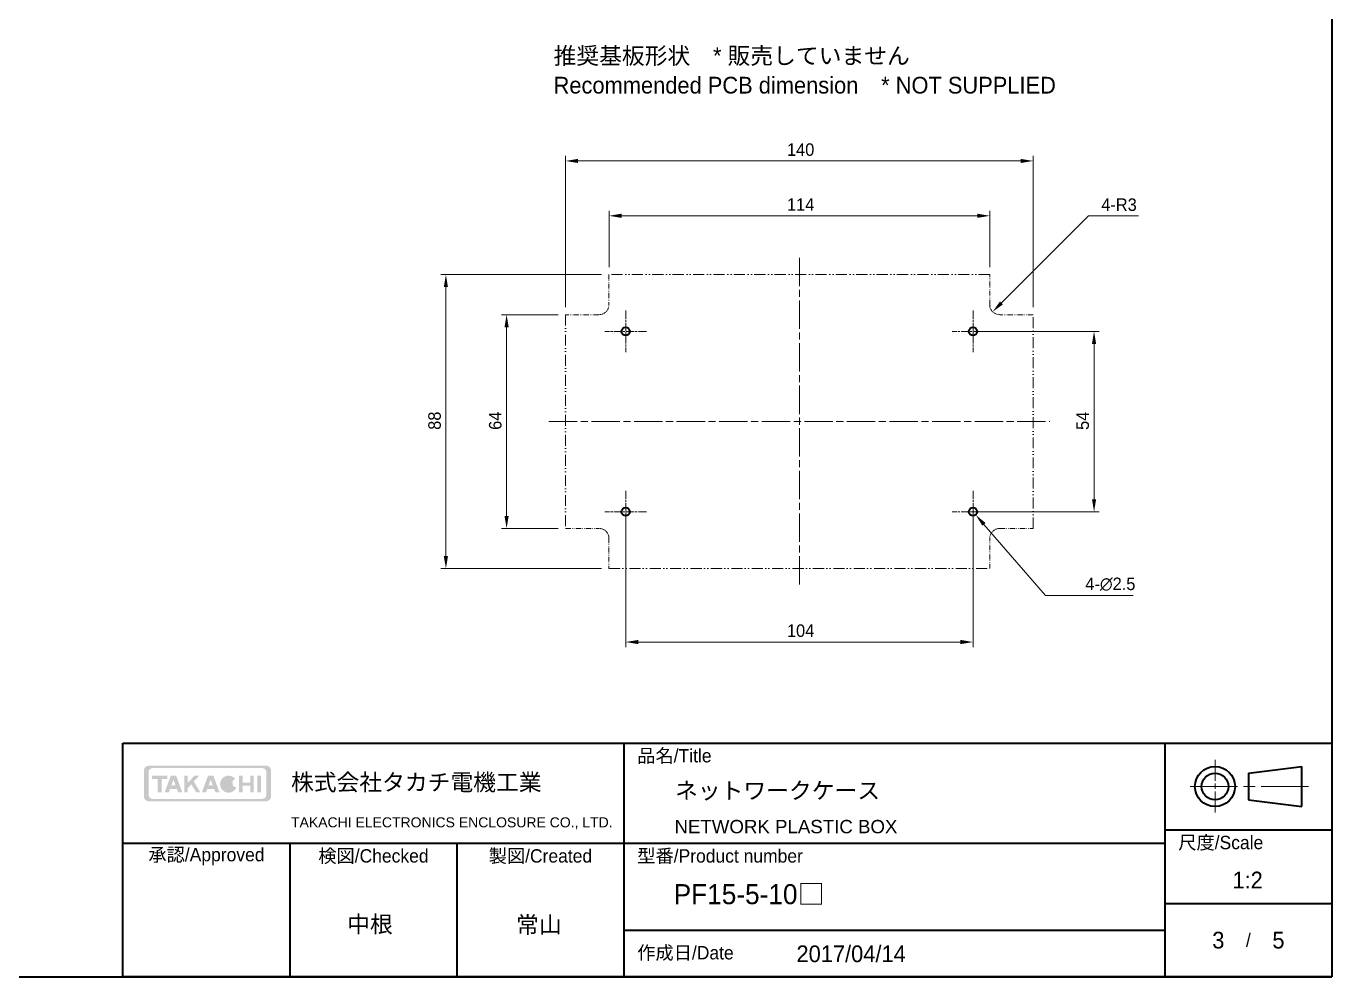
# Model space of a CAD drawing. Header units: millimetres. Extents: x 22 to 3190, y 12 to 574.
# Drawn here: x 1605.8 to 1996.8, y 12 to 296.7 of the extents above; entities that cross this region are included whole.
import ezdxf
from ezdxf.enums import TextEntityAlignment as Align

# ---------------------------------------------------------------- set-up
doc = ezdxf.new("R2010")
doc.units = ezdxf.units.MM
doc.header["$LTSCALE"] = 1.5
doc.linetypes.add('CHAIN', pattern=[0.3543, 0.2362, -0.0295, 0.0591, -0.0295])
doc.linetypes.add('DASH_DOUBLE_DOT', pattern=[0.4398, 0.24, -0.06, 0.0098, -0.06, 0.01, -0.06])
doc.layers.get('Defpoints').update_dxf_attribs({"lineweight": 25})
for name, color, linetype, lineweight in [('Border (ISO)', 7, 'Continuous', 35), ('Dimension (ISO)', 7, 'Continuous', 18), ('Symbol (ISO)', 7, 'Continuous', 18), ('Title (ISO)', 7, 'Continuous', 35), ('Visible (ISO)', 7, 'Continuous', 35)]:
    doc.layers.add(name, color=color, linetype=linetype, lineweight=lineweight)
for name, color, linetype, lineweight, true_color in [('Center Mark (ISO)', 7, 'Continuous', 18, 0x80ffff), ('Centerline (ISO)', 7, 'Continuous', 18, 0x80ffff), ('Hatch (ISO)', 1, 'Continuous', 18, 0xff0000)]:
    doc.layers.add(name, color=color, linetype=linetype, lineweight=lineweight, true_color=true_color)
doc.styles.add('Note Text (TK)', font='')
doc.styles.add('文字スタイル40', font='')
doc.styles.add('文字スタイル67', font='arial.ttf')
doc.styles.get('Note Text (TK)').set_extended_font_data('MS PGothic')
doc.styles.get('文字スタイル40').set_extended_font_data('MS PGothic')
doc.dimstyles.new('Default - Method 1b (TK)', dxfattribs={"dimscale": 1.5, "dimtxt": 2.5, "dimasz": 2.5, "dimexe": 1, "dimexo": 1.5, "dimgap": 1, "dimtad": 1, "dimtoh": 1, "dimrnd": 1e-08, "dimdsep": 46, "dimtxsty": 'Note Text (TK)', "dimcen": 0.09, "dimdle": 5, "dimclrd": 100, "dimclre": 100, "dimclrt": 7, "dimadec": 1, "dimazin": 1, "dimtfac": 1, "dimtmove": 0, "dimatfit": 3, "dimfxl": 1, "dimtolj": 1, "dimlwd": -1, "dimlwe": -1, "dimarcsym": 0})

# ---------------------------------------------------------------- blocks, each defined once
blk = doc.blocks.new('図面枠 tk図枠')
at = {"layer": 'Border (ISO)'}
for p in [(405.5, 289), (14.5, 8)]:
    blk.add_line(p, (405.5, 8), dxfattribs=at)
blk = doc.blocks.new('表題欄 tk表題欄')
at = {"layer": 'Hatch (ISO)'}
h = blk.add_hatch(color=256, dxfattribs=at)
edge = h.paths.add_edge_path(flags=0)
edge.add_arc((95.58, 236.3), 0.596, 270, 360)
edge.add_line((96.17, 236.3), (96.17, 239.71))
edge.add_arc((95.58, 239.71), 0.596, 0, 90)
edge.add_line((95.58, 240.31), (79.14, 240.31))
edge.add_arc((79.14, 239.71), 0.596, 90, 180)
edge.add_line((78.54, 239.71), (78.54, 236.3))
edge.add_arc((79.14, 236.3), 0.596, 180, 270)
edge.add_line((79.14, 235.7), (95.58, 235.7))
edge = h.paths.add_edge_path()
edge.add_line((77.84, 239.96), (77.84, 236.05))
edge.add_arc((78.54, 236.05), 0.702, 180, 270)
edge.add_line((78.54, 235.35), (96.17, 235.35))
edge.add_arc((96.17, 236.05), 0.702, 270, 360)
edge.add_line((96.87, 236.05), (96.87, 239.96))
edge.add_arc((96.17, 239.96), 0.702, 0, 90)
edge.add_line((96.17, 240.66), (78.54, 240.66))
edge.add_arc((78.54, 239.96), 0.702, 90, 180)
for points in [[(79.07, 239.15), (79.07, 238.66), (79.92, 238.66), (79.92, 236.66), (80.51, 236.66), (80.51, 238.66), (81.36, 238.66), (81.36, 239.15)], [(85.68, 236.66), (84.94, 237.89), (84.42, 237.32), (84.42, 236.66), (83.9, 236.66), (83.9, 239.15), (84.42, 239.15), (84.42, 238.1), (85.39, 239.15), (86.11, 239.15), (85.32, 238.3), (86.3, 236.66)], [(92.09, 239.15), (92.09, 236.66), (92.61, 236.66), (92.61, 237.66), (93.77, 237.66), (93.77, 236.66), (94.29, 236.66), (94.29, 239.15), (93.77, 239.15), (93.77, 238.15), (92.61, 238.15), (92.61, 239.15)], [(94.84, 239.15), (94.84, 236.66), (95.36, 236.66), (95.36, 239.15)]]:
    blk.add_hatch(color=256, dxfattribs=at).paths.add_polyline_path(points)
h = blk.add_hatch(color=256, dxfattribs=at)
h.paths.add_polyline_path([(82.59, 237.71), (81.95, 237.71), (82.27, 238.58)], flags=0)
h.paths.add_polyline_path([(82.78, 237.2), (81.76, 237.2), (81.57, 236.66), (80.95, 236.66), (81.86, 239.15), (82.68, 239.15), (83.59, 236.66), (82.98, 236.66)])
h = blk.add_hatch(color=256, dxfattribs=at)
h.paths.add_polyline_path([(87.53, 237.71), (88.16, 237.71), (87.85, 238.58)], flags=0)
h.paths.add_polyline_path([(87.14, 236.66), (87.34, 237.2), (88.35, 237.2), (88.55, 236.66), (89.17, 236.66), (88.25, 239.15), (87.44, 239.15), (86.52, 236.66)])
h = blk.add_hatch(color=256, dxfattribs=at)
edge = h.paths.add_edge_path()
edge.add_arc((90.52, 237.9), 1.27, 38.5505, 336.582)
edge.add_line((91.69, 237.4), (91.17, 237.62))
edge.add_ellipse((90.52, 237.9), major_axis=(0, -0.8), ratio=0.867347, start_angle=124.651, end_angle=429.4109, ccw=False)
edge.add_line((91.09, 238.36), (91.52, 238.7))
at = {"layer": 'Title (ISO)'}
for p, q in [((74.71, 244.05), (255.71, 244.05)), ((74.71, 209.05), (74.71, 244.05)), ((149.71, 244.05), (149.71, 209.05)), ((230.71, 244.05), (230.71, 209.05)), ((255.71, 244.05), (255.71, 209.05)), ((243.21, 239.55), (251.21, 240.55)), ((251.21, 234.55), (251.21, 240.55)), ((243.21, 239.55), (243.21, 235.55)), ((243.21, 235.55), (251.21, 234.55)), ((230.71, 231.05), (255.71, 231.05)), ((74.71, 229.05), (230.71, 229.05)), ((99.71, 229.05), (99.71, 209.05)), ((124.71, 229.05), (124.71, 209.05)), ((230.71, 220.05), (255.71, 220.05)), ((149.71, 216.05), (230.71, 216.05)), ((255.71, 209.05), (74.71, 209.05))]:
    blk.add_line(p, q, dxfattribs=at)
at = {"layer": 'Title (ISO)', "color": 4, "linetype": 'CHAIN', "lineweight": 18, "ltscale": 8.88956, "true_color": 0x00ffff}
blk.add_line((238.21, 241.55), (238.21, 233.55), dxfattribs=at)
at = {"layer": 'Title (ISO)', "color": 4, "linetype": 'CHAIN', "lineweight": 18, "ltscale": 20.001633, "true_color": 0x00ffff}
blk.add_line((252.21, 237.55), (234.21, 237.55), dxfattribs=at)
at = {"layer": 'Title (ISO)'}
for radius in [3, 2]:
    blk.add_circle((238.21, 237.55), radius, dxfattribs=at)
at = {"layer": 'Title (ISO)', "color": 1, "true_color": 0xff0000, "char_height": 2, "line_spacing_factor": 1.5, "style": 'Note Text (TK)'}
for s, insert, attachment_point in [('\\fＭＳ Ｐゴシック|b0|i0;\\H2.0000;品名/Title', (151.71, 242.05), 4), ('\\fＭＳ Ｐゴシック|b0|i0;\\H2.0000;尺度/Scale', (232.71, 229.05), 4), ('\\fＭＳ Ｐゴシック|b0|i0;\\H2.0000;承認/Approved', (87.21, 227.05), 5), ('\\fＭＳ Ｐゴシック|b0|i0;\\H2.0000;検図/Checked', (112.21, 227.05), 5), ('\\fＭＳ Ｐゴシック|b0|i0;\\H2.0000;製図/Created', (137.21, 227.05), 5), ('\\fＭＳ Ｐゴシック|b0|i0;\\H2.0000;型番/Product number', (151.71, 227.05), 4), ('\\fＭＳ Ｐゴシック|b0|i0;\\H2.0000;作成日/Date', (151.71, 212.55), 4)]:
    blk.add_mtext(s, dxfattribs=dict(at, insert=insert, attachment_point=attachment_point))
at = {"layer": 'Title (ISO)', "color": 7, "line_spacing_factor": 1.5, "style": 'Note Text (TK)'}
for s, insert, char_height, attachment_point in [('株式会社タカチ電機工業', (99.87, 238.05), 2.5, 4), ('\\fArial|b0|i0;\\H1.4986;TAKACHI ELECTRONICS ENCLOSURE CO., LTD.', (99.87, 232.05), 1.4986, 4), ('\\fＭＳ Ｐゴシック|b0|i0;\\H2.0000;/', (243.21, 214.55), 2, 5)]:
    blk.add_mtext(s, dxfattribs=dict(at, insert=insert, char_height=char_height, attachment_point=attachment_point))
at = {"layer": 'Title (ISO)', "color": 7}
for tag, p, height, style in [('<品名>_001', (157.37, 235.7), 2.5, 'Note Text (TK)'), ('<Title>_001', (157.28, 230.55), 2, '文字スタイル67'), ('<尺度>_001', (239.54, 222.3), 2.5, 'Note Text (TK)'), ('<型番>_001', (157.16, 219.93), 3, '文字スタイル40'), ('<検図>_001', (108.29, 215.69), 2.5, 'Note Text (TK)'), ('<製図>_001', (133.57, 215.62), 2.5, 'Note Text (TK)'), ('<ページ_No.>_001', (238.1, 213.3), 2.5, 'Note Text (TK)'), ('<総ページ数>_001', (246.8, 213.3), 2.5, 'Note Text (TK)'), ('作成日_001', (175.55, 211.26), 2.5, 'Note Text (TK)')]:
    blk.add_attdef(tag, p, '', height=height, dxfattribs=dict(at, style=style))
at = {"layer": 'Title (ISO)', "color": 7, "style": 'Note Text (TK)'}
blk.add_attdef('<承認>', text='', height=2.5, dxfattribs=at).set_placement((87.21, 217.05), align=Align.MIDDLE_CENTER)
blk = doc.blocks.new('*D54')
at = {"layer": 'Defpoints', "color": 0, "transparency": 16777216}
for p in [(1894.29, 239.86), (1780.29, 222.26), (1894.29, 222.26)]:
    blk.add_point(p, dxfattribs=at)
at = {"layer": 'Dimension (ISO)', "color": 100, "transparency": 16777216}
for p, q in [((1780.29, 224.51), (1780.29, 241.36)), ((1784.04, 239.86), (1890.54, 239.86)), ((1894.29, 224.51), (1894.29, 241.36))]:
    blk.add_line(p, q, dxfattribs=at)
for points in [[(1784.04, 240.49), (1784.04, 239.24), (1780.29, 239.86)], [(1890.54, 240.49), (1890.54, 239.24), (1894.29, 239.86)]]:
    blk.add_solid(points, dxfattribs=at)
at = {"layer": 'Dimension (ISO)', "color": 7, "transparency": 16777216, "insert": (1833.57, 243.24), "char_height": 3.75, "attachment_point": 4, "style": 'Note Text (TK)'}
blk.add_mtext('\\A1;114', dxfattribs=at)
blk = doc.blocks.new('*D55')
at = {"layer": 'Defpoints', "color": 0, "transparency": 16777216}
for p in [(1907.29, 256.29), (1767.29, 210.26), (1907.29, 210.26)]:
    blk.add_point(p, dxfattribs=at)
at = {"layer": 'Dimension (ISO)', "color": 100, "transparency": 16777216}
for p, q in [((1767.29, 212.51), (1767.29, 257.79)), ((1771.04, 256.29), (1903.54, 256.29)), ((1907.29, 212.51), (1907.29, 257.79))]:
    blk.add_line(p, q, dxfattribs=at)
for points in [[(1771.04, 256.91), (1771.04, 255.66), (1767.29, 256.29)], [(1903.54, 256.91), (1903.54, 255.66), (1907.29, 256.29)]]:
    blk.add_solid(points, dxfattribs=at)
at = {"layer": 'Dimension (ISO)', "color": 7, "transparency": 16777216, "insert": (1833.58, 259.66), "char_height": 3.75, "attachment_point": 4, "style": 'Note Text (TK)'}
blk.add_mtext('\\A1;140', dxfattribs=at)
blk = doc.blocks.new('*D56')
at = {"layer": 'Defpoints', "color": 0, "transparency": 16777216}
for p in [(1749.63, 210.26), (1767.29, 210.26), (1767.29, 146.26)]:
    blk.add_point(p, dxfattribs=at)
at = {"layer": 'Dimension (ISO)', "color": 100, "transparency": 16777216}
for p, q in [((1765.04, 210.26), (1748.13, 210.26)), ((1749.63, 150.01), (1749.63, 206.51)), ((1765.04, 146.26), (1748.13, 146.26))]:
    blk.add_line(p, q, dxfattribs=at)
for points in [[(1749, 206.51), (1750.25, 206.51), (1749.63, 210.26)], [(1749, 150.01), (1750.25, 150.01), (1749.63, 146.26)]]:
    blk.add_solid(points, dxfattribs=at)
at = {"layer": 'Dimension (ISO)', "color": 7, "transparency": 16777216, "insert": (1746.25, 175.77), "char_height": 3.75, "attachment_point": 4, "rotation": 90, "style": 'Note Text (TK)'}
blk.add_mtext('\\A1;64', dxfattribs=at)
blk = doc.blocks.new('*D57')
at = {"layer": 'Defpoints', "color": 0, "transparency": 16777216}
for p in [(1731.45, 222.26), (1780.29, 222.26), (1780.29, 134.26)]:
    blk.add_point(p, dxfattribs=at)
at = {"layer": 'Dimension (ISO)', "color": 100, "transparency": 16777216}
for p, q in [((1778.04, 222.26), (1729.95, 222.26)), ((1731.45, 138.01), (1731.45, 218.51)), ((1778.04, 134.26), (1729.95, 134.26))]:
    blk.add_line(p, q, dxfattribs=at)
for points in [[(1730.82, 218.51), (1732.07, 218.51), (1731.45, 222.26)], [(1730.82, 138.01), (1732.07, 138.01), (1731.45, 134.26)]]:
    blk.add_solid(points, dxfattribs=at)
at = {"layer": 'Dimension (ISO)', "color": 7, "transparency": 16777216, "insert": (1728.07, 175.79), "char_height": 3.75, "attachment_point": 4, "rotation": 90, "style": 'Note Text (TK)'}
blk.add_mtext('\\A1;88', dxfattribs=at)
blk = doc.blocks.new('*D58')
at = {"layer": 'Defpoints', "color": 0, "transparency": 16777216}
for p in [(1785.29, 151.26), (1889.29, 151.26), (1889.29, 112.25)]:
    blk.add_point(p, dxfattribs=at)
at = {"layer": 'Dimension (ISO)', "color": 100, "transparency": 16777216}
for p, q in [((1785.29, 149.01), (1785.29, 110.75)), ((1889.29, 149.01), (1889.29, 110.75)), ((1789.04, 112.25), (1885.54, 112.25))]:
    blk.add_line(p, q, dxfattribs=at)
for points in [[(1789.04, 112.88), (1789.04, 111.63), (1785.29, 112.25)], [(1885.54, 112.88), (1885.54, 111.63), (1889.29, 112.25)]]:
    blk.add_solid(points, dxfattribs=at)
at = {"layer": 'Dimension (ISO)', "color": 7, "transparency": 16777216, "insert": (1833.57, 115.63), "char_height": 3.75, "attachment_point": 4, "style": 'Note Text (TK)'}
blk.add_mtext('\\A1;104', dxfattribs=at)
blk = doc.blocks.new('*D59')
at = {"layer": 'Defpoints', "color": 0, "transparency": 16777216}
for p in [(1889.29, 205.26), (1889.29, 151.26), (1925.54, 151.26)]:
    blk.add_point(p, dxfattribs=at)
at = {"layer": 'Dimension (ISO)', "color": 100, "transparency": 16777216}
for p, q in [((1891.54, 205.26), (1927.04, 205.26)), ((1925.54, 201.51), (1925.54, 155.01)), ((1891.54, 151.26), (1927.04, 151.26))]:
    blk.add_line(p, q, dxfattribs=at)
for points in [[(1924.91, 201.51), (1926.16, 201.51), (1925.54, 205.26)], [(1924.91, 155.01), (1926.16, 155.01), (1925.54, 151.26)]]:
    blk.add_solid(points, dxfattribs=at)
at = {"layer": 'Dimension (ISO)', "color": 7, "transparency": 16777216, "insert": (1922.16, 175.75), "char_height": 3.75, "attachment_point": 4, "rotation": 90, "style": 'Note Text (TK)'}
blk.add_mtext('\\A1;54', dxfattribs=at)
blk = doc.blocks.new('*D60')
at = {"layer": 'Defpoints', "color": 0, "transparency": 16777216}
for p in [(1897.29, 213.26), (1895.17, 211.14)]:
    blk.add_point(p, dxfattribs=at)
at = {"layer": 'Dimension (ISO)', "color": 100, "transparency": 16777216}
for p, q in [((1923.84, 239.81), (1897.82, 213.79)), ((1938.82, 239.81), (1923.84, 239.81))]:
    blk.add_line(p, q, dxfattribs=at)
blk.add_solid([(1897.38, 214.23), (1898.26, 213.35), (1895.17, 211.14)], dxfattribs=at)
at = {"layer": 'Dimension (ISO)', "color": 7, "transparency": 16777216, "insert": (1927.69, 243.18), "char_height": 3.75, "attachment_point": 4, "style": 'Note Text (TK)'}
blk.add_mtext('\\A1;4-R3', dxfattribs=at)
blk = doc.blocks.new('*D61')
at = {"layer": 'Defpoints', "color": 0, "transparency": 16777216}
for p in [(1888.47, 152.2), (1890.11, 150.31)]:
    blk.add_point(p, dxfattribs=at)
at = {"layer": 'Dimension (ISO)', "color": 100, "transparency": 16777216}
for p, q in [((1889.15, 151.26), (1889.42, 151.26)), ((1889.29, 151.12), (1889.29, 151.39)), ((1911.02, 126.18), (1892.56, 147.48)), ((1937.2, 126.18), (1911.02, 126.18))]:
    blk.add_line(p, q, dxfattribs=at)
blk.add_solid([(1893.04, 147.89), (1892.09, 147.07), (1890.11, 150.31)], dxfattribs=at)
at = {"layer": 'Dimension (ISO)', "color": 7, "transparency": 16777216, "insert": (1922.93, 129.56), "char_height": 3.75, "attachment_point": 4, "style": 'Note Text (TK)'}
blk.add_mtext('\\A1;4-∅2.5', dxfattribs=at)

msp = doc.modelspace()

# ---------------------------------------------------------------- linework, layer by layer
at = {"layer": 'Center Mark (ISO)', "linetype": 'CHAIN', "ltscale": 6.944946}
for p, q in [((1785.2882, 211.5084), (1785.2882, 199.0084)), ((1889.2882, 211.5084), (1889.2882, 199.0084)), ((1791.5382, 205.2584), (1779.0382, 205.2584)), ((1895.5382, 205.2584), (1883.0382, 205.2584)), ((1785.2882, 157.5084), (1785.2882, 145.0084)), ((1889.2882, 157.5084), (1889.2882, 145.0084)), ((1791.5382, 151.2584), (1779.0382, 151.2584)), ((1895.5382, 151.2584), (1883.0382, 151.2584))]:
    msp.add_line(p, q, dxfattribs=at)
at = {"layer": 'Centerline (ISO)', "linetype": 'CHAIN', "ltscale": 23.990969}
for p, q in [((1837.2882, 227.2584), (1837.2882, 129.2584)), ((1762.2882, 178.2584), (1912.2882, 178.2584))]:
    msp.add_line(p, q, dxfattribs=at)
at = {"layer": 'Visible (ISO)', "linetype": 'DASH_DOUBLE_DOT', "lineweight": 18, "ltscale": 4.028216}
for p, q in [((1780.2882, 222.2584), (1780.2882, 213.2584)), ((1894.2882, 213.2584), (1894.2882, 222.2584)), ((1780.2882, 143.2584), (1780.2882, 134.2584)), ((1894.2882, 134.2584), (1894.2882, 143.2584))]:
    msp.add_line(p, q, dxfattribs=at)
at = {"layer": 'Visible (ISO)', "linetype": 'DASH_DOUBLE_DOT', "lineweight": 18, "ltscale": 9.257455}
for p, q in [((1894.2882, 222.2584), (1780.2882, 222.2584)), ((1780.2882, 134.2584), (1894.2882, 134.2584))]:
    msp.add_line(p, q, dxfattribs=at)
at = {"layer": 'Visible (ISO)', "linetype": 'DASH_DOUBLE_DOT', "lineweight": 18, "ltscale": 4.475807}
for p, q in [((1777.2882, 210.2584), (1767.2882, 210.2584)), ((1907.2882, 210.2584), (1897.2882, 210.2584)), ((1767.2882, 146.2584), (1777.2882, 146.2584)), ((1897.2882, 146.2584), (1907.2882, 146.2584))]:
    msp.add_line(p, q, dxfattribs=at)
at = {"layer": 'Visible (ISO)', "linetype": 'DASH_DOUBLE_DOT', "lineweight": 18, "ltscale": 9.095043}
for p, q in [((1767.2882, 210.2584), (1767.2882, 146.2584)), ((1907.2882, 146.2584), (1907.2882, 210.2584))]:
    msp.add_line(p, q, dxfattribs=at)
at = {"layer": 'Visible (ISO)'}
for centre in [(1785.2882, 205.2584), (1889.2882, 205.2584), (1785.2882, 151.2584), (1889.2882, 151.2584)]:
    msp.add_circle(centre, 1.25, dxfattribs=at)
at = {"layer": 'Visible (ISO)', "linetype": 'DASH_DOUBLE_DOT', "lineweight": 18, "ltscale": 2.109122}
for centre, start, end in [((1777.2882, 213.2584), 270, 0), ((1897.2882, 213.2584), 180, 270), ((1777.2882, 143.2584), 0, 90), ((1897.2882, 143.2584), 90, 180)]:
    msp.add_arc(centre, 3, start, end, dxfattribs=at)

# ---------------------------------------------------------------- block references
at = {"xscale": 2, "yscale": 2, "zscale": 2}
msp.add_blockref('図面枠 tk図枠', (1185.75, -4), dxfattribs=at)
ref = msp.add_blockref('表題欄 tk表題欄', (1485.3324, -406.1055), dxfattribs=dict(xscale=2, yscale=2, zscale=2))
ref.add_attrib('<品名>_001', 'ネットワークケース', (1800.0682, 65.3011), dxfattribs={"layer": 'Title (ISO)', "color": 7, "height": 5, "style": 'Note Text (TK)'})
ref.add_attrib('<型番>_001', 'PF15-5-10□', (1799.6591, 33.7614), dxfattribs={"layer": 'Title (ISO)', "color": 7, "height": 6, "style": '文字スタイル40'})
ref.add_attrib('<尺度>_001', '1:2', (1966.9773, 38.5), dxfattribs={"layer": 'Title (ISO)', "color": 7, "height": 5, "style": 'Note Text (TK)'})
ref.add_attrib('作成日_001', '2017/04/14', (1836.4261, 16.4148), dxfattribs={"layer": 'Title (ISO)', "color": 7, "height": 5, "style": 'Note Text (TK)'})
ref.add_attrib('<検図>_001', '中根', (1701.9091, 25.2727), dxfattribs={"layer": 'Title (ISO)', "color": 7, "height": 5, "style": 'Note Text (TK)'})
ref.add_attrib('<製図>_001', '常山', (1752.4773, 25.1307), dxfattribs={"layer": 'Title (ISO)', "color": 7, "height": 5, "style": 'Note Text (TK)'})
ref.add_attrib('<Title>_001', 'NETWORK PLASTIC BOX', (1799.8987, 54.9973), dxfattribs={"layer": 'Title (ISO)', "color": 7, "height": 4, "style": '文字スタイル67'})
ref.add_attrib('<ページ_No.>_001', '3', (1960.9318, 20.5), dxfattribs={"layer": 'Title (ISO)', "color": 7, "height": 5, "style": 'Note Text (TK)'})
ref.add_attrib('<総ページ数>_001', '5', (1978.9318, 20.5), dxfattribs={"layer": 'Title (ISO)', "color": 7, "height": 5, "style": 'Note Text (TK)'})

# ---------------------------------------------------------------- texts
at = {"layer": 'Symbol (ISO)', "color": 7, "insert": (1763.6967, 283.3447), "char_height": 5, "width": 156.66667, "attachment_point": 4, "line_spacing_factor": 1.058182, "style": 'Note Text (TK)'}
msp.add_mtext('{推奨基板形状\u3000* 販売していません\\PRecommended PCB dimension\u3000* NOT SUPPLIED}', dxfattribs=at)

# ---------------------------------------------------------------- dimensions: what is measured, and where the dimension line sits
at = {"layer": 'Dimension (ISO)', "color": 100, "true_color": 0x00ff3f}
for base, p1, p2, angle, picture, middle in [((1907.2882, 256.29), (1767.2882, 210.2584), (1907.2882, 210.2584), 180, '*D55', (1837.2882, 256.29)), ((1894.2882, 239.8603), (1780.2882, 222.2584), (1894.2882, 222.2584), 180, '*D54', (1837.2882, 239.8603)), ((1731.4484, 222.2584), (1780.2882, 134.2584), (1780.2882, 222.2584), 90, '*D57', (1731.4484, 178.2584)), ((1749.6259, 210.2584), (1767.2882, 146.2584), (1767.2882, 210.2584), 90, '*D56', (1749.6259, 178.2584)), ((1925.5395, 151.2584), (1889.2882, 205.2584), (1889.2882, 151.2584), 90, '*D59', (1925.5395, 178.2584)), ((1889.2882, 112.2509), (1785.2882, 151.2584), (1889.2882, 151.2584), 180, '*D58', (1837.2882, 112.2509))]:
    dim = msp.add_linear_dim(base=base, p1=p1, p2=p2, angle=angle, dimstyle='Default - Method 1b (TK)', override={"dimtoh": 0, "dimdec": 2, "dimtp": 0, "dimtm": 0, "dimtdec": 2, "dimtofl": 0, "dimatfit": 1}, dxfattribs=at)
    dim.commit()
    dim.dimension.update_dxf_attribs({"geometry": picture, "text_midpoint": middle, "dimtype": 160})
dim = msp.add_radius_dim(center=(1897.2882, 213.2584), mpoint=(1895.1668, 211.1371), text='4-<>', dimstyle='Default - Method 1b (TK)', override={"dimtih": 1, "dimdec": 2, "dimcen": 0, "dimtp": 0, "dimtm": 0, "dimtdec": 2, "dimtofl": 0}, dxfattribs=at)
dim.commit()
dim.dimension.update_dxf_attribs({"geometry": '*D60', "text_midpoint": (1933.2543, 239.8098), "dimtype": 164})
dim = msp.add_diameter_dim_2p(p1=(1888.4695, 152.203), p2=(1890.1068, 150.3138), text='4-<>', dimstyle='Default - Method 1b (TK)', override={"dimtih": 1, "dimdec": 2, "dimlfac": 1, "dimtp": 0, "dimtm": 0, "dimtdec": 2, "dimtofl": 0}, dxfattribs=at)
dim.commit()
dim.dimension.update_dxf_attribs({"geometry": '*D61', "text_midpoint": (1930.0666, 126.1833), "dimtype": 163})

doc.saveas('drawing.dxf')
